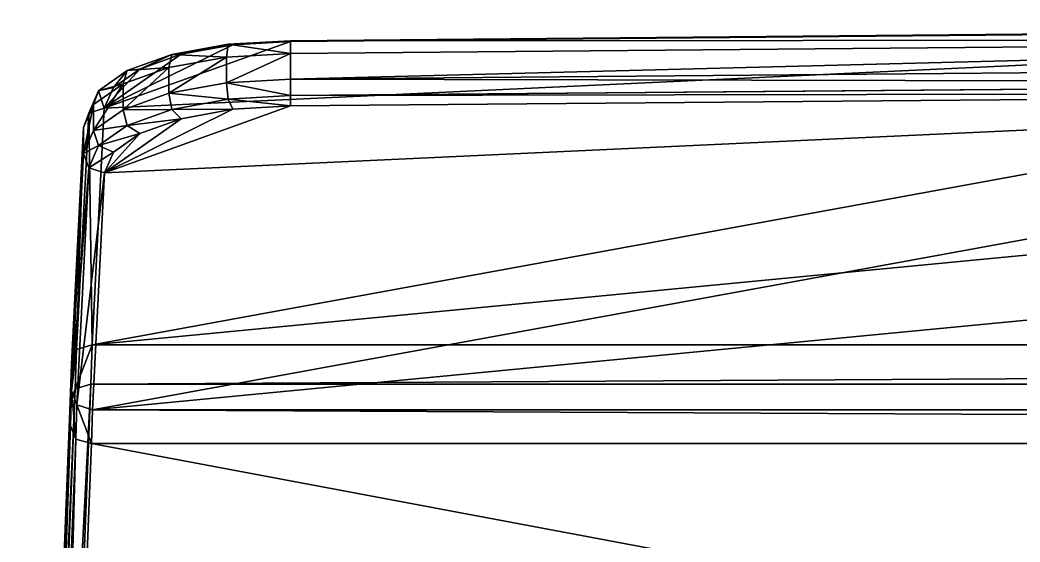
# Model space of a CAD drawing. Header units: metres. Extents: x -0.75 to 2.5, y -6.86 to 0.72.
# Drawn here: x 1.325 to 1.3975, y -6.2615 to -6.2237 of the extents above; entities that cross this region are included whole.
import ezdxf

# ---------------------------------------------------------------- set-up
doc = ezdxf.new("R2010")
doc.units = ezdxf.units.M
for name, color, linetype in [('72_VITRA_HCOLLECT_D2_OFML_DEFAULT', 7, 'Continuous'), ('72_VITRA_HCOLLECT_D3_ANY', 7, 'Continuous'), ('72_VITRA_INSERT', 7, 'Continuous')]:
    doc.layers.add(name, color=color, linetype=linetype)

# ---------------------------------------------------------------- blocks, each defined once
blk = doc.blocks.new('72vitra_hcollect2A5D3756C943248D2A4F2633E3EE9E83D')
at = {"layer": '72_VITRA_HCOLLECT_D2_OFML_DEFAULT'}
for p, q in [((2.939604, -6.949211), (2.935086, -6.948552)), ((2.9257, -6.951916), (2.924981, -6.953534)), ((2.939604, -6.952266), (3.05101, -6.951311)), ((2.931011, -6.953268), (2.935086, -6.952523)), ((2.935086, -6.952523), (2.939604, -6.952266)), ((2.927776, -6.954427), (2.931011, -6.953268)), ((2.924981, -6.953534), (2.924604, -6.954585)), ((2.924604, -6.954585), (2.923733, -6.97173)), ((2.9257, -6.955887), (2.927776, -6.954427)), ((2.924982, -6.957506), (2.9257, -6.955887)), ((2.924982, -6.957506), (2.92412, -6.974686)), ((2.923733, -6.97173), (2.92364, -6.974484)), ((2.92364, -6.974484), (2.919999, -7.066989)), ((2.92412, -6.974686), (2.924042, -6.977167)), ((2.924042, -6.977167), (2.920374, -7.069735))]:
    blk.add_line(p, q, dxfattribs=at)
blk = doc.blocks.new('72_VITRA_AIRLINE_D3_AIR_BACK_P')
mesh = blk.add_polyface()
corners = [(0.005172, -0.030697, 0.542303), (0.494828, -0.030697, 0.542303), (0.00525, -0.02824, 0.547738), (0.0015, -0.123272, 0.357759), (0.4985, -0.123272, 0.357759), (0.005172, -0.030697, 0.542303), (0.0015, -0.121843, 0.349026), (0.4985, -0.121843, 0.349026), (0.0015, -0.124339, 0.342484), (0.0015, -0.118875, 0.35538), (0.4985, -0.118875, 0.35538), (0.0015, -0.121843, 0.349026), (0.005128, -0.0264, 0.53972), (0.494872, -0.0264, 0.53972), (0.0015, -0.118875, 0.35538), (0.00523, -0.02354, 0.545908), (0.49477, -0.02354, 0.545908), (0.005128, -0.0264, 0.53972), (0.25, -0.004776, 0.608772), (0.00525, -0.02824, 0.547738), (0.49475, -0.02824, 0.547738), (0.25, -0.002825, 0.609688), (0.25, -0.000931, 0.609038), (0.131011, -0.003321, 0.608361), (0.131011, -0.001427, 0.607711), (0.131011, -0.003321, 0.608361), (0.25, -0.000931, 0.609038), (0.131011, -0.003321, 0.608361), (0.131011, -0.001427, 0.607711), (0.019605, -0.004286, 0.60571), (0.019605, -0.002418, 0.604999), (0.019605, -0.004286, 0.60571), (0.131011, -0.001427, 0.607711), (0.131011, -0.000542, 0.605822), (0.25, -0.000045, 0.607148), (0.00523, -0.02354, 0.545908), (0.019606, -0.006229, 0.604835), (0.006115, -0.011064, 0.59224), (0.131011, -0.005273, 0.607446), (0.131011, -0.000542, 0.605822), (0.006114, -0.00639, 0.590462), (0.019606, -0.001557, 0.603056), (0.131011, -0.005273, 0.607446), (0.006115, -0.011064, 0.59224), (0.00525, -0.02824, 0.547738), (0.006114, -0.00639, 0.590462), (0.131011, -0.000542, 0.605822), (0.00523, -0.02354, 0.545908), (0.25, -0.004776, 0.608772), (0.131011, -0.005273, 0.607446), (0.00525, -0.02824, 0.547738), (0.131011, -0.000496, 0.606995), (0.25, 0, 0.608322), (0.131011, -0.000542, 0.605822), (0.25, -0.000045, 0.607148), (0.131011, -0.000542, 0.605822), (0.25, 0, 0.608322), (0.131011, -0.001427, 0.607711), (0.25, -0.000931, 0.609038), (0.131011, -0.000496, 0.606995), (0.25, 0, 0.608322), (0.131011, -0.000496, 0.606995), (0.25, -0.000931, 0.609038), (0.25, -0.004022, 0.609702), (0.131011, -0.004518, 0.608376), (0.25, -0.004776, 0.608772), (0.131011, -0.005273, 0.607446), (0.25, -0.004776, 0.608772), (0.131011, -0.004518, 0.608376), (0.25, -0.002825, 0.609688), (0.131011, -0.003321, 0.608361), (0.25, -0.004022, 0.609702), (0.131011, -0.004518, 0.608376), (0.25, -0.004022, 0.609702), (0.131011, -0.003321, 0.608361), (0.131011, -0.003321, 0.608361), (0.019605, -0.004286, 0.60571), (0.131011, -0.004518, 0.608376), (0.019605, -0.005473, 0.605758), (0.131011, -0.004518, 0.608376), (0.019605, -0.004286, 0.60571), (0.131011, -0.004518, 0.608376), (0.019605, -0.005473, 0.605758), (0.131011, -0.005273, 0.607446), (0.019606, -0.006229, 0.604835), (0.131011, -0.005273, 0.607446), (0.019605, -0.005473, 0.605758), (0.019605, -0.001501, 0.604246), (0.131011, -0.000496, 0.606995), (0.019606, -0.001557, 0.603056), (0.131011, -0.000542, 0.605822), (0.019606, -0.001557, 0.603056), (0.131011, -0.000496, 0.606995), (0.019605, -0.002418, 0.604999), (0.131011, -0.001427, 0.607711), (0.019605, -0.001501, 0.604246), (0.131011, -0.000496, 0.606995), (0.019605, -0.001501, 0.604246), (0.131011, -0.001427, 0.607711), (0.019606, -0.001557, 0.603056), (0.01544, -0.001796, 0.602431), (0.019605, -0.001501, 0.604246)]
mesh.append_faces([[corners[k] for k in face] for face in [(0, 1, 2), (3, 4, 5), (6, 7, 8), (9, 10, 11), (12, 13, 14), (15, 16, 17), (21, 22, 23), (24, 25, 26), (27, 28, 29), (36, 37, 38), (39, 40, 41), (45, 46, 47)]], dxfattribs={"vtx0": -1, "vtx1": -1})
mesh.append_faces([[corners[k] for k in face] for face in [(18, 19, 20)]], dxfattribs={"vtx0": -1, "vtx1": -1, "vtx2": -1})
mesh.append_faces([[corners[k] for k in face] for face in [(42, 43, 44)]], dxfattribs={"vtx0": -1, "vtx2": -1})
mesh.append_faces([[corners[k] for k in face] for face in [(30, 31, 32), (78, 79, 80), (93, 94, 95)]], dxfattribs={"vtx1": -1})
mesh.append_faces([[corners[k] for k in face] for face in [(33, 34, 35), (48, 49, 50), (51, 52, 53), (54, 55, 56), (57, 58, 59), (60, 61, 62), (63, 64, 65), (66, 67, 68), (69, 70, 71), (72, 73, 74), (75, 76, 77), (81, 82, 83), (84, 85, 86), (87, 88, 89), (90, 91, 92), (96, 97, 98), (99, 100, 101)]], dxfattribs={"vtx1": -1, "vtx2": -1})
mesh = blk.add_polyface()
corners = [(0.368989, -0.001427, 0.607711), (0.25, -0.000931, 0.609038), (0.368989, -0.003321, 0.608361), (0.25, -0.002825, 0.609688), (0.368989, -0.003321, 0.608361), (0.25, -0.000931, 0.609038), (0.480395, -0.002418, 0.604999), (0.368989, -0.001427, 0.607711), (0.480395, -0.004286, 0.60571), (0.368989, -0.003321, 0.608361), (0.480395, -0.004286, 0.60571), (0.368989, -0.001427, 0.607711), (0.49475, -0.02824, 0.547738), (0.00525, -0.02824, 0.547738), (0.494828, -0.030697, 0.542303), (0.494828, -0.030697, 0.542303), (0.005172, -0.030697, 0.542303), (0.4985, -0.123272, 0.357759), (0.4985, -0.123272, 0.357759), (0.0015, -0.123272, 0.357759), (0.4985, -0.126422, 0.351035), (0.4985, -0.124339, 0.342484), (0.0015, -0.124339, 0.342484), (0.4985, -0.121843, 0.349026), (0.4985, -0.121843, 0.349026), (0.0015, -0.121843, 0.349026), (0.4985, -0.118875, 0.35538), (0.4985, -0.118875, 0.35538), (0.0015, -0.118875, 0.35538), (0.494872, -0.0264, 0.53972), (0.494872, -0.0264, 0.53972), (0.005128, -0.0264, 0.53972), (0.49477, -0.02354, 0.545908), (0.49477, -0.02354, 0.545908), (0.25, -0.000045, 0.607148), (0.368989, -0.000542, 0.605822), (0.368989, -0.005273, 0.607446), (0.493885, -0.011064, 0.59224), (0.480394, -0.006229, 0.604835), (0.480394, -0.001557, 0.603056), (0.493886, -0.00639, 0.590462), (0.368989, -0.000542, 0.605822), (0.49475, -0.02824, 0.547738), (0.493885, -0.011064, 0.59224), (0.368989, -0.005273, 0.607446), (0.25, -0.000045, 0.607148), (0.49477, -0.02354, 0.545908), (0.00523, -0.02354, 0.545908), (0.49475, -0.02824, 0.547738), (0.368989, -0.005273, 0.607446), (0.25, -0.004776, 0.608772), (0.25, -0.000045, 0.607148), (0.25, 0, 0.608322), (0.368989, -0.000542, 0.605822), (0.368989, -0.000496, 0.606995), (0.368989, -0.000542, 0.605822), (0.25, 0, 0.608322), (0.25, 0, 0.608322), (0.25, -0.000931, 0.609038), (0.368989, -0.000496, 0.606995), (0.368989, -0.001427, 0.607711), (0.368989, -0.000496, 0.606995), (0.25, -0.000931, 0.609038), (0.368989, -0.005273, 0.607446), (0.368989, -0.004518, 0.608376), (0.25, -0.004776, 0.608772), (0.25, -0.004022, 0.609702), (0.25, -0.004776, 0.608772), (0.368989, -0.004518, 0.608376), (0.368989, -0.004518, 0.608376), (0.368989, -0.003321, 0.608361), (0.25, -0.004022, 0.609702), (0.25, -0.002825, 0.609688), (0.25, -0.004022, 0.609702), (0.368989, -0.003321, 0.608361), (0.480395, -0.005473, 0.605758), (0.480395, -0.004286, 0.60571), (0.368989, -0.004518, 0.608376), (0.368989, -0.003321, 0.608361), (0.368989, -0.004518, 0.608376), (0.480395, -0.004286, 0.60571), (0.480394, -0.006229, 0.604835), (0.480395, -0.005473, 0.605758), (0.368989, -0.005273, 0.607446), (0.368989, -0.004518, 0.608376), (0.368989, -0.005273, 0.607446), (0.480395, -0.005473, 0.605758), (0.368989, -0.000542, 0.605822), (0.368989, -0.000496, 0.606995), (0.480394, -0.001557, 0.603056), (0.480395, -0.001501, 0.604246), (0.480394, -0.001557, 0.603056), (0.368989, -0.000496, 0.606995), (0.368989, -0.000496, 0.606995), (0.368989, -0.001427, 0.607711), (0.480395, -0.001501, 0.604246), (0.480395, -0.002418, 0.604999), (0.480395, -0.001501, 0.604246), (0.368989, -0.001427, 0.607711)]
mesh.append_faces([[corners[k] for k in face] for face in [(12, 13, 14), (15, 16, 17), (18, 19, 20), (21, 22, 23), (24, 25, 26), (27, 28, 29), (30, 31, 32), (36, 37, 38), (39, 40, 41), (51, 52, 53), (54, 55, 56), (57, 58, 59), (60, 61, 62), (63, 64, 65), (66, 67, 68), (69, 70, 71), (72, 73, 74), (78, 79, 80), (81, 82, 83), (84, 85, 86), (87, 88, 89), (90, 91, 92), (93, 94, 95)]], dxfattribs={"vtx0": -1, "vtx1": -1})
mesh.append_faces([[corners[k] for k in face] for face in [(45, 46, 47)]], dxfattribs={"vtx0": -1, "vtx1": -1, "vtx2": -1})
mesh.append_faces([[corners[k] for k in face] for face in [(33, 34, 35), (48, 49, 50)]], dxfattribs={"vtx0": -1, "vtx2": -1})
mesh.append_faces([[corners[k] for k in face] for face in [(6, 7, 8), (75, 76, 77), (96, 97, 98)]], dxfattribs={"vtx1": -1})
mesh.append_faces([[corners[k] for k in face] for face in [(0, 1, 2), (3, 4, 5), (9, 10, 11), (42, 43, 44)]], dxfattribs={"vtx1": -1, "vtx2": -1})
mesh = blk.add_polyface()
corners = [(0.010788, -0.005313, 0.603036), (0.010788, -0.003444, 0.602324), (0.00747, -0.006502, 0.599938), (0.010788, -0.003444, 0.602324), (0.010788, -0.005313, 0.603036), (0.01497, -0.002681, 0.604313), (0.01497, -0.00455, 0.605025), (0.01497, -0.002681, 0.604313), (0.010788, -0.005313, 0.603036), (0.01497, -0.002681, 0.604313), (0.01497, -0.00455, 0.605025), (0.019605, -0.002418, 0.604999), (0.019605, -0.004286, 0.60571), (0.019605, -0.002418, 0.604999), (0.01497, -0.00455, 0.605025), (0.006114, -0.00639, 0.590462), (0.01544, -0.001796, 0.602431), (0.019606, -0.001557, 0.603056), (0.006114, -0.00639, 0.590462), (0.011681, -0.002482, 0.600644), (0.01544, -0.001796, 0.602431), (0.006114, -0.00639, 0.590462), (0.008699, -0.003551, 0.597859), (0.011681, -0.002482, 0.600644), (0.01544, -0.006469, 0.60421), (0.006115, -0.011064, 0.59224), (0.019606, -0.006229, 0.604835), (0.011681, -0.007155, 0.602423), (0.006115, -0.011064, 0.59224), (0.01544, -0.006469, 0.60421), (0.008699, -0.008224, 0.599638), (0.006115, -0.011064, 0.59224), (0.011681, -0.007155, 0.602423), (0.007777, -0.003662, 0.598618), (0.011012, -0.002503, 0.601637), (0.008699, -0.003551, 0.597859), (0.011681, -0.002482, 0.600644), (0.008699, -0.003551, 0.597859), (0.011012, -0.002503, 0.601637), (0.011012, -0.002503, 0.601637), (0.007777, -0.003662, 0.598618), (0.010788, -0.003444, 0.602324), (0.007777, -0.007634, 0.60013), (0.011012, -0.006475, 0.603149), (0.00747, -0.006502, 0.599938), (0.010788, -0.005313, 0.603036), (0.00747, -0.006502, 0.599938), (0.011012, -0.006475, 0.603149), (0.008699, -0.008224, 0.599638), (0.011681, -0.007155, 0.602423), (0.007777, -0.007634, 0.60013), (0.011012, -0.006475, 0.603149), (0.007777, -0.007634, 0.60013), (0.011681, -0.007155, 0.602423), (0.015087, -0.001759, 0.603576), (0.011012, -0.002503, 0.601637), (0.01497, -0.002681, 0.604313), (0.010788, -0.003444, 0.602324), (0.01497, -0.002681, 0.604313), (0.011012, -0.002503, 0.601637), (0.01544, -0.001796, 0.602431), (0.011681, -0.002482, 0.600644), (0.015087, -0.001759, 0.603576), (0.011012, -0.002503, 0.601637), (0.015087, -0.001759, 0.603576), (0.011681, -0.002482, 0.600644), (0.011681, -0.007155, 0.602423), (0.01544, -0.006469, 0.60421), (0.011012, -0.006475, 0.603149), (0.015087, -0.00573, 0.605088), (0.011012, -0.006475, 0.603149), (0.01544, -0.006469, 0.60421), (0.011012, -0.006475, 0.603149), (0.015087, -0.00573, 0.605088), (0.010788, -0.005313, 0.603036), (0.01497, -0.00455, 0.605025), (0.010788, -0.005313, 0.603036), (0.015087, -0.00573, 0.605088), (0.01544, -0.006469, 0.60421), (0.019606, -0.006229, 0.604835), (0.015087, -0.00573, 0.605088), (0.019605, -0.005473, 0.605758), (0.015087, -0.00573, 0.605088), (0.019606, -0.006229, 0.604835), (0.015087, -0.00573, 0.605088), (0.019605, -0.005473, 0.605758), (0.01497, -0.00455, 0.605025), (0.019605, -0.004286, 0.60571), (0.01497, -0.00455, 0.605025), (0.019605, -0.005473, 0.605758), (0.019605, -0.001501, 0.604246), (0.015087, -0.001759, 0.603576), (0.019605, -0.002418, 0.604999), (0.01497, -0.002681, 0.604313), (0.019605, -0.002418, 0.604999), (0.015087, -0.001759, 0.603576), (0.015087, -0.001759, 0.603576), (0.019605, -0.001501, 0.604246), (0.01544, -0.001796, 0.602431)]
mesh.append_faces([[corners[k] for k in face] for face in [(24, 25, 26), (27, 28, 29), (30, 31, 32)]], dxfattribs={"vtx0": -1, "vtx1": -1})
mesh.append_faces([[corners[k] for k in face] for face in [(15, 16, 17), (18, 19, 20), (21, 22, 23)]], dxfattribs={"vtx0": -1, "vtx2": -1})
mesh.append_faces([[corners[k] for k in face] for face in [(0, 1, 2), (3, 4, 5), (6, 7, 8), (9, 10, 11), (12, 13, 14), (33, 34, 35), (36, 37, 38), (39, 40, 41), (42, 43, 44), (45, 46, 47), (48, 49, 50), (51, 52, 53), (54, 55, 56), (57, 58, 59), (60, 61, 62), (63, 64, 65), (66, 67, 68), (69, 70, 71), (72, 73, 74), (75, 76, 77), (78, 79, 80), (84, 85, 86), (87, 88, 89), (90, 91, 92), (93, 94, 95), (96, 97, 98)]], dxfattribs={"vtx1": -1})
mesh.append_faces([[corners[k] for k in face] for face in [(81, 82, 83)]], dxfattribs={"vtx1": -1, "vtx2": -1})
mesh = blk.add_polyface()
corners = [(0.004605, -0.009662, 0.591707), (0.004605, -0.007792, 0.590995), (0.003742, -0.026844, 0.54719), (0.003734, -0.024937, 0.546448), (0.003742, -0.026844, 0.54719), (0.004605, -0.007792, 0.590995), (0.004605, -0.007792, 0.590995), (0.004605, -0.009662, 0.591707), (0.005339, -0.006132, 0.595322), (0.005339, -0.008001, 0.596034), (0.005339, -0.006132, 0.595322), (0.004605, -0.009662, 0.591707), (0.005339, -0.006132, 0.595322), (0.005339, -0.008001, 0.596034), (0.00747, -0.004633, 0.599226), (0.00747, -0.006502, 0.599938), (0.00747, -0.004633, 0.599226), (0.005339, -0.008001, 0.596034), (0.00747, -0.004633, 0.599226), (0.00747, -0.006502, 0.599938), (0.010788, -0.003444, 0.602324), (0.006114, -0.00639, 0.590462), (0.006784, -0.004898, 0.594351), (0.008699, -0.003551, 0.597859), (0.006784, -0.009571, 0.59613), (0.006115, -0.011064, 0.59224), (0.008699, -0.008224, 0.599638), (0.005701, -0.005123, 0.594813), (0.007777, -0.003662, 0.598618), (0.006784, -0.004898, 0.594351), (0.008699, -0.003551, 0.597859), (0.006784, -0.004898, 0.594351), (0.007777, -0.003662, 0.598618), (0.005339, -0.006132, 0.595322), (0.00747, -0.004633, 0.599226), (0.005701, -0.005123, 0.594813), (0.007777, -0.003662, 0.598618), (0.005701, -0.005123, 0.594813), (0.00747, -0.004633, 0.599226), (0.005701, -0.009094, 0.596325), (0.007777, -0.007634, 0.60013), (0.005339, -0.008001, 0.596034), (0.00747, -0.006502, 0.599938), (0.005339, -0.008001, 0.596034), (0.007777, -0.007634, 0.60013), (0.006784, -0.009571, 0.59613), (0.008699, -0.008224, 0.599638), (0.005701, -0.009094, 0.596325), (0.007777, -0.007634, 0.60013), (0.005701, -0.009094, 0.596325), (0.008699, -0.008224, 0.599638), (0.00747, -0.004633, 0.599226), (0.010788, -0.003444, 0.602324), (0.007777, -0.003662, 0.598618), (0.006114, -0.00639, 0.590462), (0.00523, -0.02354, 0.545908), (0.004982, -0.006741, 0.590595), (0.004105, -0.023887, 0.54604), (0.004982, -0.006741, 0.590595), (0.00523, -0.02354, 0.545908), (0.004982, -0.006741, 0.590595), (0.004105, -0.023887, 0.54604), (0.004605, -0.007792, 0.590995), (0.003734, -0.024937, 0.546448), (0.004605, -0.007792, 0.590995), (0.004105, -0.023887, 0.54604), (0.005701, -0.005123, 0.594813), (0.004982, -0.006741, 0.590595), (0.005339, -0.006132, 0.595322), (0.004605, -0.007792, 0.590995), (0.005339, -0.006132, 0.595322), (0.004982, -0.006741, 0.590595), (0.006784, -0.004898, 0.594351), (0.006114, -0.00639, 0.590462), (0.005701, -0.005123, 0.594813), (0.004982, -0.006741, 0.590595), (0.005701, -0.005123, 0.594813), (0.006114, -0.00639, 0.590462), (0.00525, -0.02824, 0.547738), (0.006115, -0.011064, 0.59224), (0.004121, -0.027893, 0.547598), (0.004983, -0.010713, 0.592107), (0.004121, -0.027893, 0.547598), (0.006115, -0.011064, 0.59224), (0.004121, -0.027893, 0.547598), (0.004983, -0.010713, 0.592107), (0.003742, -0.026844, 0.54719), (0.004605, -0.009662, 0.591707), (0.003742, -0.026844, 0.54719), (0.004983, -0.010713, 0.592107), (0.005339, -0.008001, 0.596034), (0.004605, -0.009662, 0.591707), (0.005701, -0.009094, 0.596325), (0.004983, -0.010713, 0.592107), (0.005701, -0.009094, 0.596325), (0.004605, -0.009662, 0.591707), (0.005701, -0.009094, 0.596325), (0.004983, -0.010713, 0.592107), (0.006784, -0.009571, 0.59613), (0.006115, -0.011064, 0.59224), (0.006784, -0.009571, 0.59613), (0.004983, -0.010713, 0.592107)]
mesh.append_faces([[corners[k] for k in face] for face in [(3, 4, 5)]], dxfattribs={"vtx0": -1, "vtx1": -1})
mesh.append_faces([[corners[k] for k in face] for face in [(0, 1, 2), (6, 7, 8), (9, 10, 11), (12, 13, 14), (15, 16, 17), (18, 19, 20), (24, 25, 26), (27, 28, 29), (30, 31, 32), (33, 34, 35), (36, 37, 38), (39, 40, 41), (42, 43, 44), (45, 46, 47), (48, 49, 50), (51, 52, 53), (60, 61, 62), (66, 67, 68), (69, 70, 71), (72, 73, 74), (87, 88, 89), (90, 91, 92), (93, 94, 95), (96, 97, 98)]], dxfattribs={"vtx1": -1})
mesh.append_faces([[corners[k] for k in face] for face in [(54, 55, 56), (57, 58, 59), (63, 64, 65), (75, 76, 77), (78, 79, 80), (81, 82, 83), (84, 85, 86), (99, 100, 101)]], dxfattribs={"vtx1": -1, "vtx2": -1})
mesh.append_faces([[corners[k] for k in face] for face in [(21, 22, 23)]], dxfattribs={"vtx2": -1})
mesh = blk.add_polyface()
corners = [(0, -0.121951, 0.357044), (0, -0.120196, 0.356094), (0, -0.125047, 0.350432), (0, -0.123217, 0.349629), (0, -0.125047, 0.350432), (0, -0.120196, 0.356094), (0.003658, -0.029405, 0.541527), (0.003742, -0.026844, 0.54719), (0.003641, -0.027691, 0.540496), (0.003734, -0.024937, 0.546448), (0.003641, -0.027691, 0.540496), (0.003742, -0.026844, 0.54719), (0, -0.121951, 0.357044), (0.003658, -0.029405, 0.541527), (0, -0.120196, 0.356094), (0.003641, -0.027691, 0.540496), (0, -0.120196, 0.356094), (0.003658, -0.029405, 0.541527), (0.00525, -0.02824, 0.547738), (0.004121, -0.027893, 0.547598), (0.005172, -0.030697, 0.542303), (0.004043, -0.030374, 0.542109), (0.005172, -0.030697, 0.542303), (0.004121, -0.027893, 0.547598), (0.004121, -0.027893, 0.547598), (0.003742, -0.026844, 0.54719), (0.004043, -0.030374, 0.542109), (0.003658, -0.029405, 0.541527), (0.004043, -0.030374, 0.542109), (0.003742, -0.026844, 0.54719), (0.004006, -0.026722, 0.539914), (0.003641, -0.027691, 0.540496), (0.004105, -0.023887, 0.54604), (0.003734, -0.024937, 0.546448), (0.004105, -0.023887, 0.54604), (0.003641, -0.027691, 0.540496), (0.005128, -0.0264, 0.53972), (0.004006, -0.026722, 0.539914), (0.00523, -0.02354, 0.545908), (0.004105, -0.023887, 0.54604), (0.00523, -0.02354, 0.545908), (0.004006, -0.026722, 0.539914), (0.000375, -0.122187, 0.349177), (0, -0.123217, 0.349629), (0.000375, -0.119205, 0.355558), (0, -0.120196, 0.356094), (0.000375, -0.119205, 0.355558), (0, -0.123217, 0.349629), (0.0015, -0.121843, 0.349026), (0.000375, -0.122187, 0.349177), (0.0015, -0.118875, 0.35538), (0.000375, -0.119205, 0.355558), (0.0015, -0.118875, 0.35538), (0.000375, -0.122187, 0.349177), (0.004006, -0.026722, 0.539914), (0.005128, -0.0264, 0.53972), (0.000375, -0.119205, 0.355558), (0.0015, -0.118875, 0.35538), (0.000375, -0.119205, 0.355558), (0.005128, -0.0264, 0.53972), (0.003641, -0.027691, 0.540496), (0.004006, -0.026722, 0.539914), (0, -0.120196, 0.356094), (0.000375, -0.119205, 0.355558), (0, -0.120196, 0.356094), (0.004006, -0.026722, 0.539914), (0.0015, -0.123272, 0.357759), (0.000375, -0.122942, 0.35758), (0.0015, -0.126422, 0.351035), (0, -0.125047, 0.350432), (0.000375, -0.126078, 0.350885), (0, -0.121951, 0.357044), (0.000375, -0.122942, 0.35758), (0, -0.121951, 0.357044), (0.000375, -0.126078, 0.350885), (0.000375, -0.122942, 0.35758), (0.0015, -0.123272, 0.357759), (0.004043, -0.030374, 0.542109), (0.005172, -0.030697, 0.542303), (0.004043, -0.030374, 0.542109), (0.0015, -0.123272, 0.357759), (0, -0.121951, 0.357044), (0.000375, -0.122942, 0.35758), (0.003658, -0.029405, 0.541527), (0.004043, -0.030374, 0.542109), (0.003658, -0.029405, 0.541527), (0.000375, -0.122942, 0.35758), (0.000375, -0.122187, 0.349177), (0.0015, -0.121843, 0.349026), (0.000375, -0.124694, 0.342605), (0.0015, -0.124339, 0.342484), (0.000375, -0.124694, 0.342605), (0.0015, -0.121843, 0.349026), (0, -0.123217, 0.349629), (0.000375, -0.122187, 0.349177), (0, -0.125759, 0.342971), (0.000375, -0.124694, 0.342605), (0, -0.125759, 0.342971), (0.000375, -0.122187, 0.349177)]
mesh.append_faces([[corners[k] for k in face] for face in [(0, 1, 2), (3, 4, 5), (18, 19, 20), (21, 22, 23), (24, 25, 26), (27, 28, 29), (30, 31, 32), (33, 34, 35), (36, 37, 38), (39, 40, 41), (42, 43, 44), (45, 46, 47), (48, 49, 50), (51, 52, 53), (54, 55, 56), (57, 58, 59), (60, 61, 62), (63, 64, 65), (66, 67, 68), (69, 70, 71), (72, 73, 74), (75, 76, 77), (78, 79, 80), (81, 82, 83), (84, 85, 86), (87, 88, 89), (90, 91, 92), (93, 94, 95), (96, 97, 98)]], dxfattribs={"vtx0": -1, "vtx1": -1})
mesh.append_faces([[corners[k] for k in face] for face in [(6, 7, 8), (9, 10, 11), (12, 13, 14), (15, 16, 17)]], dxfattribs={"vtx1": -1, "vtx2": -1})
blk = doc.blocks.new('EDWGDFA54481F99A499CADF906905D8E3B43')
at = {"color": 7}
blk.add_blockref('72vitra_hcollect2A5D3756C943248D2A4F2633E3EE9E83D', (0, 0), dxfattribs=at)
at = {"layer": '72_VITRA_HCOLLECT_D3_ANY', "color": 0}
blk.add_blockref('72_VITRA_AIRLINE_D3_AIR_BACK_P', (2.919999, -6.946793, 0.2263), dxfattribs=at)

msp = doc.modelspace()

# ---------------------------------------------------------------- block references
at = {"layer": '72_VITRA_INSERT'}
msp.add_blockref('EDWGDFA54481F99A499CADF906905D8E3B43', (-1.594989, 0.72314), dxfattribs=at)

doc.saveas('drawing.dxf')
